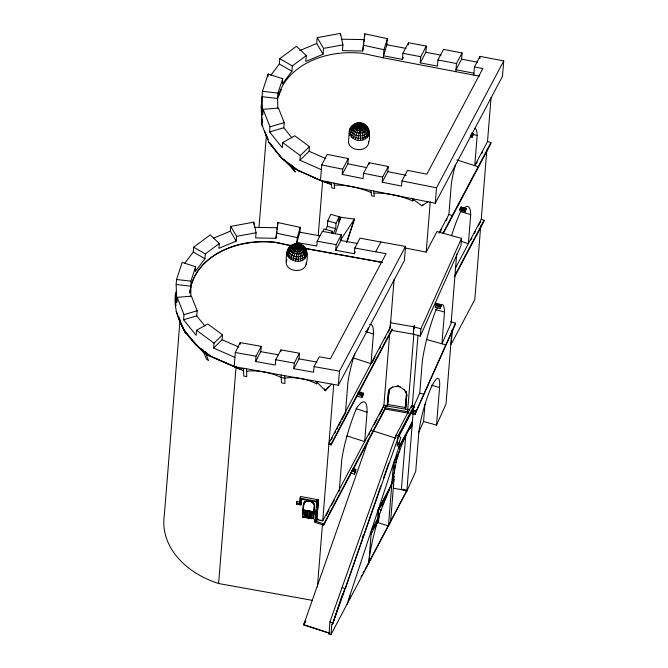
<?xml version="1.0" encoding="UTF-8"?>
<svg xmlns="http://www.w3.org/2000/svg" width="668" height="668" viewBox="0 0 668 668"><rect width="100%" height="100%" fill="white"/><g stroke="black" fill="none" stroke-linecap="round" stroke-linejoin="round"><path stroke-width="1" d="M300.817 260.704C300.575 254.925 299.631 247.494 294.596 243.979L291.908 245.039L289.378 247.327L292.993 244.605C298.863 246.409 304.641 252.028 304.934 258.508C296.934 266.774 279.75 255.251 290.304 246.175L292.993 244.605M363.125 139.837L367.241 137.641C366.949 131.17 361.163 125.542 355.301 123.747L352.612 125.308C343.903 132.314 354.282 143.453 363.125 139.837C362.883 134.059 361.939 126.636 356.904 123.112L352.612 125.308L351.268 128.056M261.572 113.126L262.24 121.426M261.814 118.979L261.731 121.484L262.382 122.236M298.287 261.113L298.279 254.157L297.126 245.248L296.383 243.686L293.87 244.271C306.57 241.181 309.067 255.151 306.153 264.394M360.595 140.255L360.394 130.686L359.434 124.39L358.691 122.82L356.178 123.405C368.87 120.315 371.375 134.285 368.46 143.528M204.867 325.984L196.768 315.897L197.177 310.779L191.415 296.174L177.17 297.318L176.769 302.312L176.152 284.501L176.552 279.508L182.172 262.415L195.632 266.732L195.248 271.542L204.942 258.708L205.327 253.898L219.304 243.528L210.228 234.902L193.662 247.202L193.277 252.011L184.811 263.217M180.051 319.738L164.27 515.93A85.579 63.101 4.6 0 0 218.611 583.531L312.215 600.332M234.902 357.38L213.626 348.053L222.102 339.745L222.494 334.843L207.781 323.972L196.567 330.268L196.158 335.386L183.591 319.755L184.001 314.636L177.17 297.318M190.839 296.166L190.889 281.153L195.632 266.732M219.304 243.528L218.92 248.312L236.23 241.106L236.614 236.322L230.752 226.369L253.823 222.16L256.078 232.773L255.66 237.942L275.951 238.292L276.911 231.579M213.626 348.053L214.019 343.16L222.494 334.843M236.23 241.106L230.368 231.145L230.752 226.369M243.595 370.732L234.159 366.598L235.295 352.487L240.179 342.592L261.238 346.375L260.812 351.669L255.61 361.505L275.291 365.037L275.717 359.735L280.927 349.907L299.481 353.23L299.03 358.858L293.828 368.694L313.593 372.243L314.043 366.615L319.254 356.779L330.409 358.783L386.071 253.69L354.775 248.02L354.324 253.706L335.678 250.325L336.138 244.647L341.34 234.819L322.368 231.379L317.166 241.215L316.774 246.058L296.851 242.451L299.89 232.23L300.283 227.379L277.88 222.578L275.951 238.292M218.611 583.531L236.063 366.582M240.021 344.554L240.179 342.592M290.63 166.332L281.437 158.024L268.745 142.234L261.848 124.749L261.221 106.763L262.457 91.324L268.144 74.056L282.681 78.715L282.247 84.051L291.908 71.251L292.342 65.923L306.27 55.586L296.475 46.276L279.742 58.692L279.316 64.019L270.841 75.242M253.656 224.223L253.823 222.16M291.883 137.817L283.8 127.763L284.217 122.628L278.472 108.074L263.092 109.31L262.658 114.687L262.031 96.701L277.512 98.48L277.863 108.466M267.926 76.72L268.144 74.056M258.984 227.563L266.415 135.186M321.35 169.639L299.924 160.245L309.084 151.269L309.459 146.618L294.78 135.779L282.681 142.585L282.263 147.712L269.571 131.922L269.989 126.795L263.092 109.31M255.61 361.505L256.036 356.203L261.238 346.375M277.512 98.48L277.946 93.094L282.681 78.715M277.187 229.658L277.88 222.578M286.238 261.764C286.188 256.103 286.263 244.538 295.072 246.35C299.907 247.168 306.721 249.064 306.904 255.026L304.934 258.508M280.785 351.669L280.927 349.907M306.27 55.586L305.802 61.431L323.061 54.242L323.529 48.397L317.2 37.65L340.505 33.4L342.934 44.865L342.467 50.651L362.699 51.002L363.784 43.412M299.924 160.245L300.299 155.602L309.459 146.618M296.751 244.137C302.504 242.818 304.641 251.686 298.087 251.552C292.342 252.871 290.196 244.004 296.751 244.137L297.235 237.599L300.283 227.379M323.061 54.242L316.732 43.487L317.2 37.65M293.828 368.694L294.279 363.066L299.481 353.23M473.779 75.092L474.439 66.967L482.805 68.562L426.86 174.189L407.547 170.357L401.944 180.928L401.535 186.063L382.221 182.222L387.824 171.651L388.233 166.516L369.137 162.725L363.534 173.296L363.108 178.573L342.241 174.423L347.844 163.852L348.27 158.575L327.17 154.383L321.717 164.988L320.481 180.427L331.403 184.694M318.193 236.138L322.619 181.128M340.346 35.329L340.505 33.4M313.517 518.66L302.42 516.965L303.481 504.423A7.039 4.709 14.8 0 1 303.99 502.887M302.42 516.965L303.205 509.776M303.147 509.884L314.077 511.847L313.993 512.289L302.905 510.294L303.481 504.423M314.06 512.014L303.138 510.051L303.063 509.584M310.779 501.434A6.271 4.2 14.8 0 1 314.286 505.81L313.267 518.426L302.779 516.539L303.831 504.165A6.763 4.526 14.8 0 1 308.023 500.658M325.658 229.875L327.303 226.293L327.738 220.891L330.752 214.336L339.085 216.699L338.651 222.026L340.864 217.225L339.01 216.699M304.499 517.45L305.192 510.427L304.75 517.483M306.562 510.686L305.877 517.784L306.503 510.653M307.188 517.95L307.881 510.911L307.439 517.95M308.766 518.184L309.459 511.195L309.017 518.234M332.205 233.124L332.355 231.32L324.03 228.957L322.727 231.779M310.177 518.443L310.87 511.446L310.403 518.543M311.497 518.685L312.181 511.688L311.731 518.71M347.034 604.239L398.879 447.134L408.248 430.86L412.098 425.867L412.44 421.533C404.549 437.632 396.767 454.14 394.37 472.117C391.373 490.32 380.585 506.344 376.677 524.489A63.393 12.934 -72.3 0 0 368.794 563.166L330.961 634.6L329.04 633.982L329.466 633.18L303.656 624.906L368.678 439.335M333.566 233.14L335.628 228.665L336.062 223.254L339.085 216.699M313.442 518.944L314.503 506.402A6.546 4.384 14.8 0 0 310.896 501.284M313.601 517.642L314.503 506.402M342.241 174.423L342.667 169.154L348.27 158.575M315.605 517.475L314.536 522.192L323.688 525.131L385.82 407.806M296.5 503.196L296.417 504.123L300.934 504.958L301.46 499.272L316.724 502.094L314.97 521.174L316.515 521.457L318.569 499.823L300.5 496.491L299.54 503.764L296.5 503.196L296.951 501.484L299.99 502.052L299.54 503.764M316.515 521.457L318.569 499.823M335.678 250.325L340.88 240.497L341.34 234.819M317.417 586.988L322.477 524.088M333.699 384.634L322.744 520.798L316.966 519.754M323.688 525.131L323.788 523.904L386.254 405.944L383.958 405.209L322.744 520.798L320.782 520.163M362.699 51.002L364.795 33.826L387.373 38.66L386.881 44.764L383.499 55.778L402.403 59.394L403.338 57.632M328.906 444.228L331.161 444.946L331.261 443.702L391.991 329.04M364.561 36.715L364.795 33.826M246.534 368.819L246.784 376.61L243.762 376.067L243.511 368.277L240.263 369.245L212.883 357.271L234.159 366.598L338.325 385.286L339.461 371.174L405.526 246.442L359.985 238.192L354.775 248.02M339.377 489.394L341.74 459.976A52.396 10.713 -72.2 0 1 356.662 407.973A48.121 9.845 -72.2 0 1 367.049 412.198L364.686 441.606L346.809 435.878M345.548 411.738L347.928 382.138A48.639 9.945 -72.2 0 1 354.675 353.881M329.04 633.982L329.909 621.908L395.949 435.269L398.671 436.146L414.369 406.503L411.647 405.626L395.949 435.269L395.698 438.342M329.466 633.18L303.681 624.647L305.618 620.973M330.961 634.6L331.821 623.887L332.522 624.121L345.423 588.049L398.671 436.137M368.995 164.478L369.137 162.725M342.141 587.581L344.863 588.45L332.522 624.121L342.626 593.977M479.365 76.16L383.332 57.807L383.983 49.682L387.373 38.66M350.758 472.994L354.366 474.146L354.9 471.115L352.195 470.247M354.9 471.115L354.783 472.552L355.835 469.345L353.13 468.485M355.835 469.345L355.643 471.742L354.366 474.146M367.058 330.986L367.149 329.792M356.921 395.999L361.864 397.585L362.332 395.18L357.388 393.594M362.332 395.18L362.24 396.308L363.4 393.151L359.442 391.882M368.101 328.005L367.959 329.767L366.682 332.18M363.4 393.151L363.258 394.963L361.864 397.585M382.221 182.222L382.63 177.095L388.233 166.516M349.882 595.622L349.573 599.455L348.696 599.171M369.746 324.548A42.919 8.776 -72.2 0 1 373.404 334.042L371.024 363.642L353.263 357.948M402.403 59.394L402.896 53.298L408.507 42.702L426.343 46.109L425.85 52.263L420.239 62.859L437.44 66.149L437.932 59.986L443.544 49.399L462.097 52.939L461.596 59.176L455.985 69.764L473.938 73.196M408.34 44.731L408.507 42.702M377.604 518.644L371.433 530.308L368.794 563.166L406.862 490.521M389.828 329.165L390.713 321.291M389.644 334.058L383.9 405.451L387.206 406.027L388.492 391.724A11.523 7.724 14.2 0 1 389.344 389.227M394.095 279.299L390.221 327.395L329.007 442.976L331.261 443.702M371.124 534.116L377.286 522.46L378.355 509.325L393.978 479.733L393.961 476.351L392.483 475.816L394.37 472.117L393.51 463.408L399.756 450.299L398.879 447.134L399.289 442.107L400.817 437.456L398.203 436.045M387.206 406.027L388.492 391.724M389.511 389.327A11.114 7.457 14.2 0 0 389.102 390.98L387.398 405.259M406.503 394.98L405.092 409.125L387.607 406.094L389.102 390.98M405.526 246.442L404.39 260.553L338.325 385.286M420.239 62.859L420.731 56.705L426.343 46.109M379.257 513.542L378.464 522.785L388.434 525.983L393.51 463.408L397.944 456.077M388.434 525.983L390.58 521.917L393.978 479.733M397.836 437.54L397.143 446.149L399.289 442.107M413.901 333.808L407.764 409.584L405.501 409.192L406.779 394.888A11.648 7.807 14.2 0 0 406.77 394.003M405.501 409.192L406.47 398.763M406.628 396.825L406.779 394.888M404.883 247.903L426.201 252.137L436.964 231.529L461.53 238.376L460.945 245.715L420.297 336.138L413.35 334.2L413.935 326.852L414.577 325.433L413.834 326.802L413.25 334.15L391.807 330.435M413.976 328.122L414.127 326.285M424.957 404.207L423.57 421.483L436.538 425.09L439.561 387.498A33.517 5.753 -74.4 0 0 430.969 388.075A33.517 5.753 -74.4 0 0 418.752 433.782L415.73 471.366L406.845 491.13L401.368 489.611L405.735 435.377M414.352 328.18L414.502 326.351M411.496 407.505L411.647 405.626M412.273 406.353L418.018 334.952M406.845 491.13L413.534 407.923M426.201 252.137L430.242 201.861M398.621 436.814L414.369 406.503M420.297 336.138L420.89 328.79L461.53 238.376M411.496 413.642L415.237 414.294L415.922 410.745L413.066 410.252M455.476 323.103L415.621 412.766L455.376 324.331L455.476 323.103L450.541 321.726M415.922 410.745L415.237 414.294M413.809 406.319L419.746 393.126L422.293 361.388A47.127 8.091 -74.4 0 1 435.436 311.255A49.349 8.467 -74.4 0 1 437.924 307.455M292.776 167.885L320.481 180.427L435.277 203.239L436.521 187.8L503.73 60.897L480.05 56.371L474.439 66.967M435.235 307.247L436.396 303.28L441.264 304.633L440.103 308.608L435.235 307.247L435.92 305.735M436.029 304.934L436.112 303.898L440.989 305.259L440.905 306.295L440.421 307.355L440.504 306.32L435.636 304.967L435.553 306.002L436.029 304.934L440.905 306.295M436.254 304.975L436.396 303.28M455.835 71.66L456.486 63.535L462.097 52.939M440.103 308.608L440.504 306.32M438.959 233.224L448.871 214.495L451.292 184.426A41.775 8.542 -72.2 0 1 455.576 164.42M441.055 304.641A49.349 8.467 -74.4 0 1 444.479 312.056L441.924 343.795L451.117 323.329L456.695 254.007M459.851 209.318L459.734 210.779L464.753 212.391L466.13 208.541L461.112 206.93L459.851 209.318L464.87 210.921L464.753 212.391M460.72 208.424L460.795 207.531L465.813 209.142L465.746 210.028L465.095 211.263L465.162 210.37L460.143 208.758L460.068 209.652L460.72 208.424L465.746 210.028M460.995 208.399L461.112 206.93M451.969 330.134L446.024 403.973L436.538 425.09M452.286 330L451.142 344.287L474.806 299.598L480.743 225.759M470.239 136.673L472.117 137.274L472.226 135.888L473.036 135.028L473.42 133.633L471.55 133.024M473.42 133.633L472.117 137.274M479.883 58.45L480.05 56.371M464.469 207.706A49.148 10.053 -72.2 0 1 470.706 214.687L468.377 243.67L461.421 241.44M474.89 128.264A45.299 9.268 -72.2 0 1 477.161 135.587L474.748 165.647L487.523 141.524L491.072 97.436M455.426 268.118L481.261 219.338L486.838 150.008M481.261 219.338L484.05 220.231L483.949 221.45L454.716 276.644M487.523 141.524L490.905 142.601L490.805 143.854L443.335 233.474M503.73 60.897L502.486 76.336L435.277 203.239M295.665 261.029L298.237 243.745L302.495 245.406M296.951 501.484L296.417 504.123M299.99 502.052L300.5 496.491M301.819 498.528L300.934 504.958M315.88 514.46L316.34 509.442M316.523 507.43L316.991 502.411M317.175 500.399L317.25 499.58L316.799 501.284L300.057 498.186M357.973 140.163L360.545 122.887L364.803 124.54L368.344 128.657L368.519 130.327M176.001 291.841L175.417 293.628L176.051 297.469L175.734 302.688A30.068 11.473 65.9 0 0 175.985 305.744M293.135 260.436C294.212 254.792 295.44 247.962 300.032 244.162L300.525 244.496M355.434 139.579C356.52 133.926 357.747 127.104 362.34 123.304L362.833 123.638M364.06 41.508L364.327 39.612L342.058 39.22M290.856 259.393C292.058 253.606 295.431 246.35 301.644 244.905L304.107 246.651L306.036 249.523L306.896 253.08M353.163 138.526C354.366 132.74 357.739 125.492 363.943 124.039L366.406 125.784L367.074 126.995M262.207 123.071L261.848 124.749L262.866 126.511M289.002 257.957C290.288 251.752 296.266 245.331 302.955 245.916L305.243 248.137L306.704 251.352C307.105 262.265 286.839 261.288 287.474 250.692L289.177 247.586M351.31 137.09C352.587 130.886 358.574 124.465 365.262 125.058L367.55 127.279L369.003 130.485L369.212 134.159L367.241 137.641M287.683 256.228C289.152 249.54 297.419 244.964 303.882 247.135C307.547 257.906 284.643 254.85 291.691 245.532C297.911 245.732 305.76 249.991 306.236 256.871M349.99 135.37C351.46 128.673 359.718 124.106 366.189 126.277C369.855 137.04 346.951 133.992 353.998 124.666C360.211 124.866 368.068 129.124 368.544 136.005M383.958 405.209L383.374 407.53L408.891 411.947M388.292 392.492A11.523 7.724 14.2 0 1 396.7 386.438L398.061 386.421L398.253 385.653M407.238 411.663L407.822 409.342L409.542 409.643M303.831 504.165L303.748 504.474A6.763 4.526 14.8 0 1 308.666 500.908L310.069 501.134M303.138 510.051L303.222 509.617M302.779 516.539L313.35 518.109M303.406 504.707A7.039 4.709 14.8 0 1 309.292 501L310.152 500.825M314.97 521.174L315.421 519.479M286.998 254.333C288.877 246.734 300.508 244.496 305.835 249.782C306.203 259.568 288.033 258.691 288.593 249.189L292.442 247.185L297.494 246.935L301.669 253.239L303.088 259.81M349.306 133.475L349.773 129.826L351.485 126.72C357.205 123.78 366.214 126.386 369.012 132.364C366.498 140.764 352.011 139.929 349.781 131.696C353.305 125.693 363.066 123.981 368.143 128.916C368.502 138.702 350.333 137.825 350.9 128.323L354.75 126.327L359.801 126.077L363.976 132.373L365.388 138.952M413.208 199.064L412.615 200.884A30.928 9.01 13.1 0 0 373.963 193.202M347.118 242.016L354.441 219.037L340.822 217.317L335.161 234.025M346.383 242.634L354.441 219.037L340.371 240.422M410.277 427.854L412.44 421.533L398.879 447.134L401.777 444.688M345.423 588.049L380.869 485.761M383.599 477.896L388.709 463.141M362.24 537.949L363.283 535.001M440.989 305.259L441.264 304.633M418.477 432.814L423.57 421.483M331.487 233.199L332.355 231.32M392.158 479.783L393.961 476.351M354.324 253.706L355.267 251.919M375.692 251.811L380.894 241.983M246.609 371.308A27.805 10.646 12.3 0 1 281.245 377.52L284.777 378.155A23.931 9.16 12.3 0 1 316.574 383.858L317.818 381.52M439.895 232.506L441.84 228.84M446.199 220.599L447.168 218.77M476.267 163.827L477.236 161.998M481.603 153.757L482.572 151.92M331.336 439.636L332.305 437.807M334.735 433.215L335.703 431.378M336.68 429.549L337.649 427.712M338.626 425.875L341.047 421.291M342.024 419.454L345.907 412.114M372.143 362.582L375.057 357.079M379.432 348.821L380.401 346.984M384.776 338.734L385.745 336.897M388.175 332.313L389.152 330.476M442.809 233.416L490.905 142.601M331.161 444.946L392.375 329.366M464.87 210.921L465.162 210.37M465.813 209.142L466.13 208.541M470.923 239.895L471.9 238.059M474.338 233.449L475.315 231.612M478.238 226.085L480.676 221.484M326.051 515.596L328.965 510.093M331.395 505.509L334.309 500.006M338.676 491.748L339.653 489.911M368.803 434.876L369.771 433.039M370.748 431.202L371.717 429.365M374.147 424.781L377.061 419.279M379.491 414.694L382.405 409.183M454.332 276.343L484.05 220.231M397.969 435.92L413.667 406.278M303.656 624.906L305.117 622.15M329.382 632.888L328.957 633.698L329.491 632.922M406.845 490.713L365.054 569.395M378.865 517.257L378.355 509.325L389.093 489.811M361.087 576.609L362.081 574.806M363.075 573.002L364.077 571.006M406.102 434.776L398.879 447.134L403.915 439.444M381.244 510.076L378.355 509.325L386.396 496.249M353.472 125.2L355.301 123.747M371.433 530.308L377.286 522.46M413.626 199.548L412.615 200.884L412.315 198.68L421.976 205.802L427.971 201.786M328.456 386.705L325.316 390.705L316.123 381.303L316.574 383.858M351.485 126.72C348.279 130.619 349.289 136.23 348.546 140.906A10.053 7.415 4.6 0 0 358.532 149.64A10.053 7.415 4.6 0 0 368.452 141.591M378.355 509.325L383.766 503.037M421.976 205.802L423.312 204.408M331.687 384.092L325.316 390.705L324.414 388.834M351.685 126.461L352.871 125.617M358.365 123.046L360.636 123.121M296.058 243.912L298.329 243.987M396.408 461.78L393.51 463.408L395.197 467.199M202.838 349.848L198.855 347.652L195.432 344.379L185.662 332.23L201.486 350.441L202.838 349.848L206.412 359.033L208.516 360.586L204.942 351.401L210.637 356.487L213.309 357.597C190.898 344.504 172.294 320.84 175.417 293.628L176.218 294.813M299.773 50.551L316.732 43.487M213.576 238.134L230.368 231.145M269.989 126.795L284.217 122.628M269.571 131.922L283.8 127.763M184.001 314.636L197.177 310.779M183.591 319.755L196.768 315.897M334.017 183.115L334.743 188.468L331.837 187.892L331.111 182.539L324.364 181.88L320.481 180.427L297.21 170.064L291.089 165.146L295.323 172.002C290.83 167.852 288.3 162.165 282.856 158.842M327.955 183.333L331.111 182.539M323.529 48.397L342.934 44.865M236.614 236.322L256.078 232.773M287.741 163.668L288.91 163.543M254.408 227.345L277.462 227.746M262.457 91.324L277.946 93.094M176.552 279.508L190.889 281.153M176.152 284.501L190.489 286.146M270.573 143.804L281.437 158.024L282.18 158.149M390.346 322.736L413.834 326.802M388.008 404.516L405.493 407.538M405.693 408.432L406.378 394.83A11.239 7.532 14.2 0 0 405.509 391.331M411.597 412.415L415.337 413.066M385.152 409.075L408.599 413.141M393.41 488.233L401.368 489.611M260.812 351.669L278.531 354.85M299.03 358.858L316.824 362.048M235.295 352.487L256.036 356.203M275.717 359.735L294.279 363.066M314.043 366.615L339.461 371.174M316.799 501.284L318.118 501.518M302.921 510.135L314.002 512.122M302.495 516.681L312.515 518.477M299.89 232.23L319.972 235.862M340.88 240.497L357.564 243.519M317.166 241.215L336.138 244.647M304.666 248.245L382.271 262.299M304.658 248.446L382.255 262.499M386.881 44.764L406.002 48.413M425.85 52.263L441.022 55.168M461.596 59.176L477.553 62.224M402.896 53.298L420.731 56.705M437.932 59.986L456.486 63.535M387.824 171.651L406.119 175.283M347.844 163.852L366.724 167.601M321.717 164.988L342.667 169.154M363.534 173.296L382.63 177.095M401.944 180.928L436.521 187.8M363.167 45.215L383.983 49.682M383.332 57.807L362.507 53.348A77.613 57.223 4.6 0 0 277.454 100.25M276.368 233.132L297.235 237.599M291.532 245.707L275.625 242.292A77.872 57.415 4.6 0 0 189.837 293.294M291.515 245.899L275.617 242.492A77.872 57.415 4.6 0 0 189.904 292.492M182.865 328.748L185.863 332.372L184.969 331.111M302.779 172.67L299.055 171.041L281.437 158.024M435.369 305.552L440.245 306.904M435.461 309.543L444.479 312.056M413.935 326.852L420.89 328.79M426.902 339.611L445.706 344.847M431.578 385.277L439.561 387.498M419.746 393.126L423.529 394.178M407.822 409.342L409.442 409.793M412.882 410.753L415.721 411.546M327.738 220.891L336.062 223.254M327.303 226.293L335.628 228.665M264.637 130.794L264.879 132.423L265.789 132.707M473.195 134.31L477.161 135.587M471.165 134.418L473.036 135.028M470.355 135.287L472.226 135.888M456.887 159.928L478.121 166.733M460.778 211.506L470.706 214.687M448.871 214.495L452.253 215.58M365.513 331.503L373.404 334.042M413.609 406.946L414.31 407.171M358.09 392.266L363.033 393.853M357.998 393.402L362.941 394.988M358.056 394.512L362.014 395.782M356.127 408.699L367.049 412.198M372.769 430.793L395.506 438.083M352.762 469.17L355.468 470.03M352.654 470.606L355.359 471.466M351.852 470.89L354.558 471.75M402.938 489.26L405.885 490.203M402.929 489.46L405.868 490.404M316.866 518.911L318.828 519.537M314.628 520.965L323.788 523.904M329.909 621.908L332.631 622.785M299.055 171.041L299.949 171.342M398.061 386.421L399.372 386.906A11.648 7.807 14.2 0 1 406.587 395.656M206.22 354.691L210.637 356.487M320.682 180.368L310.294 175.96M212.883 357.271L236.806 367.717M309.084 151.269L325.859 158.625M222.102 339.745L238.852 347.084M233.274 366.164L234.159 366.598M195.432 344.379L196.292 344.847M279.742 58.692L292.342 65.923M279.316 64.019L291.908 71.251M193.662 247.202L205.327 253.898M193.277 252.011L204.942 258.708M270.139 143.102L268.745 142.234L274.631 149.532M282.681 142.585L300.299 155.602M196.567 330.268L214.019 343.16M302.971 246.467L304.767 247.853M291.089 165.146L294.813 168.904M201.486 350.441L204.132 353.188M280.886 156.763L275.308 150.383M261.614 112.808L261.547 115.355M204.942 351.401L208.266 355.518M178.982 318.895L180.702 322.435L178.331 316.073L179.283 318.803M176.051 297.469L175.525 296.759L175.734 302.328M264.879 132.423L266.407 134.727M268.294 139.579L265.73 134.594L266.732 136.088M265.73 134.594L267.584 137.959M176.035 311.438L177.872 315.146M182.381 326.66L182.756 327.604L180.276 322.193L183.475 328.881M181.07 323.337L182.715 326.827M183.533 328.572L185.654 333.608L183.608 329.266M180.276 322.193L181.963 325.767M261.221 106.763L261.564 108.692M373.671 190.998L374.397 196.35L371.558 195.782L370.824 190.43M261.347 110.379L261.522 111.999M284.702 375.666L284.952 383.457L281.42 382.822L281.17 375.032M461.78 210.47A49.148 10.053 -72.2 0 0 460.319 212.399A42.593 8.709 -72.2 0 0 451.56 235.737M334.309 185.228A29.317 8.542 13.1 0 1 371.116 192.543M278.731 96.05A77.613 57.223 4.6 0 1 281.428 89.428M306.144 262.449A10.053 7.415 4.6 0 1 294.914 270.398A10.053 7.415 4.6 0 1 286.906 259.919M309.292 501A6.546 4.384 14.8 0 1 314.436 506.686M310.152 500.967A6.546 4.384 14.8 0 0 309.368 500.716A7.039 4.709 14.8 0 0 306.437 501.109M304.332 502.436A7.039 4.709 14.8 0 1 305.819 501.359M311.538 501.476A6.271 4.2 14.8 0 1 312.724 502.336M313.217 502.82A6.271 4.2 14.8 0 1 314.327 504.95M406.144 391.381A11.239 7.532 14.2 0 1 406.428 392.266M399.414 386.38A11.239 7.532 14.2 0 1 400.549 386.897M404.282 389.661A11.239 7.532 14.2 0 1 404.958 390.479M388.893 391.799A11.114 7.457 14.2 0 1 392.617 386.981M397.001 385.954A11.114 7.457 14.2 0 1 398.228 385.945M406.319 392.174A11.648 7.807 14.2 0 1 406.62 393.085M295.072 246.35C297.369 255.293 304.441 241.457 295.072 246.35M355.084 125.4C353.172 130.494 362.039 132.64 364.369 128.565C366.281 123.471 357.413 121.326 355.084 125.4M357.38 125.484C359.668 134.427 366.74 120.599 357.38 125.484"/></g></svg>
